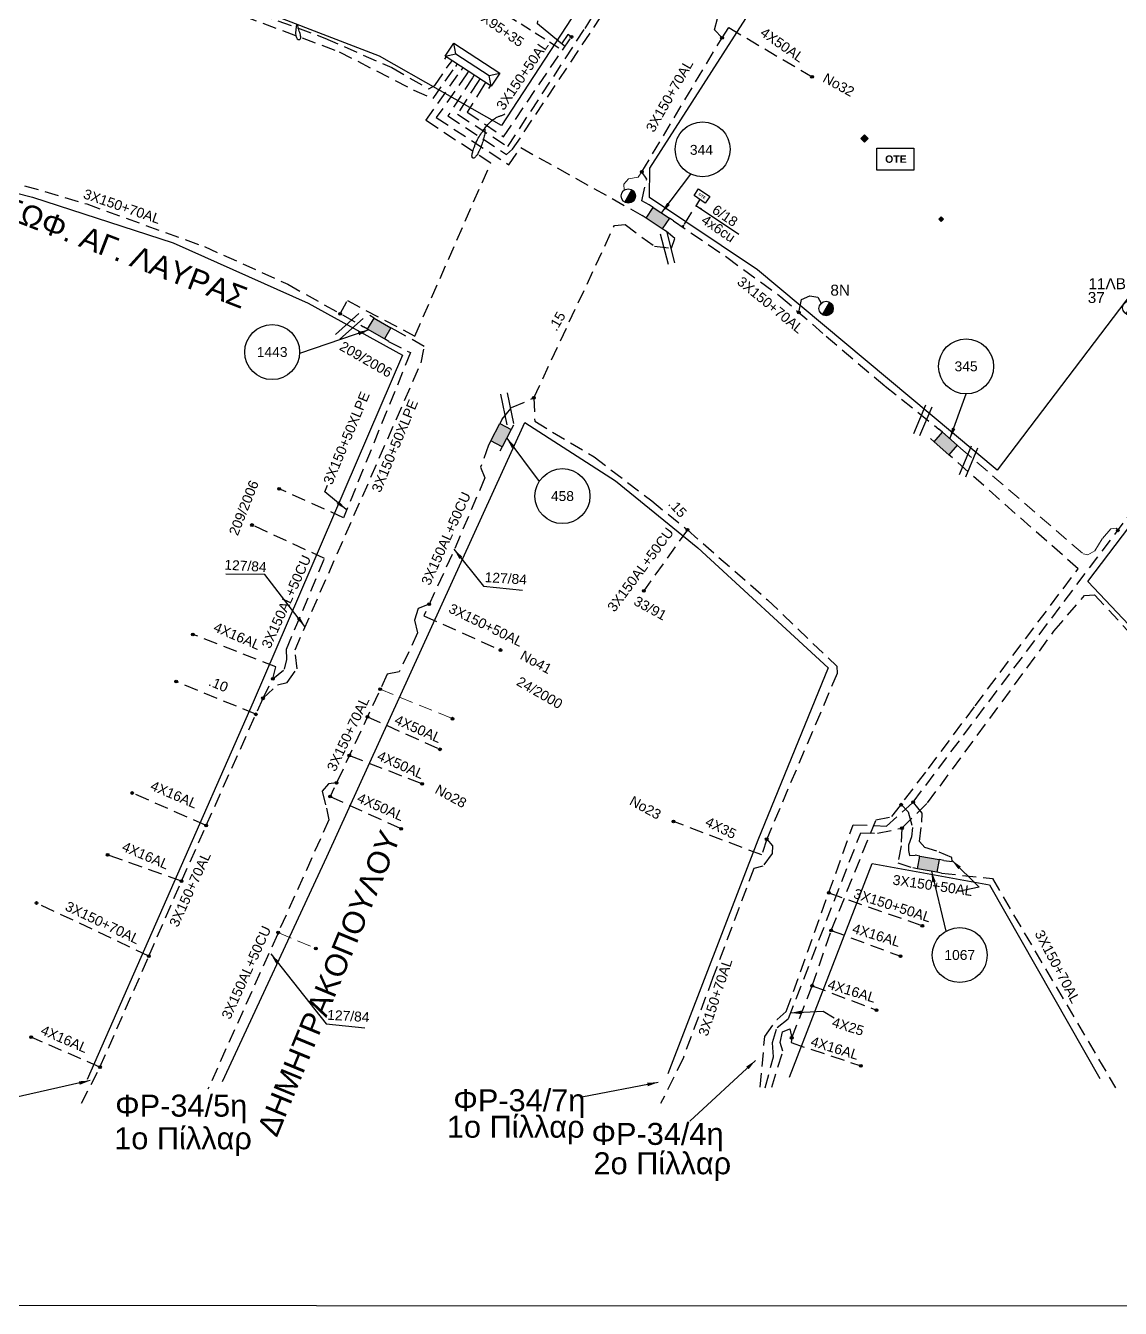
# Model space of a CAD drawing. Header units: millimetres. Extents: x 800 to 1929, y 264 to 786.
# Drawn here: x 1088.6 to 1188.1, y 263.7 to 380.4 of the extents above; entities that cross this region are included whole.
import ezdxf

# ---------------------------------------------------------------- set-up
doc = ezdxf.new("R2010")
doc.units = ezdxf.units.MM
doc.linetypes.add('DASHED', pattern=[19.05, 12.7, -6.35])
doc.linetypes.add('DASHEDX2', pattern=[38.1, 25.4, -12.7])
for name, color, linetype in [('Link Box 4 Διευθύνσεων', 7, 'Continuous'), ('Pillar OTE', 7, 'Continuous'), ('Γυμνά εναέρια ΧΤ (3Φ)   4x35AL', 7, 'Continuous'), ('Εναέρια παροχή ΧΤ 4x25', 7, 'SYN_LINE'), ('Επιγραφές - Σχήματα', 7, 'Continuous'), ('Καλώδια ΧΤ   3x150+50AL', 7, 'DASHED'), ('Καλώδια ΧΤ   3x150+50AL XLPE', 7, 'DASHED'), ('Καλώδια ΧΤ   3x150+70AL', 7, 'DASHED'), ('Καλώδια ΧΤ   3x150AL+50CU', 7, 'DASHED'), ('Καλώδια ΧΤ   3x150AL+50XLPE', 7, 'DASHED'), ('Καλώδια ΧΤ   3x95+35 CU', 7, 'DASHED'), ('Στύλος ΦΜ', 7, 'Continuous'), ('Στύλος ΦΜ @ 1', 7, 'Continuous'), ('Συνδέσεις', 7, 'Continuous'), ('Τομή', 7, 'Continuous'), ('Υποσταθμός πόλεως', 7, 'Continuous'), ('Υπόβαθρο ΔΕΗ', 7, 'Continuous'), ('Υπόγεια Καλώδια Δικτύου ΧΤ   .10', 7, 'DASHED'), ('Υπόγεια Καλώδια Δικτύου ΧΤ   .15', 7, 'DASHED'), ('Υπόγεια καλώδια Δικτύου ΧΤ και Παρ. ΧΤ - 3X150+70 AL', 7, 'DASHED'), ('Υπόγεια καλώδια Παροχών ΧΤ   .10 -', 7, 'DASHED'), ('Υπόγεια καλώδια Παροχών ΧΤ   4x16AL', 7, 'DASHED'), ('Υπόγεια καλώδια Παροχών ΧΤ   4x50AL', 7, 'DASHED'), ('Υπόγεια καλώδια Παροχών ΧΤ   4x6', 7, 'DASHED')]:
    doc.layers.add(name, color=color, linetype=linetype)
doc.layers.add('Άγνωστα', color=7, linetype='Continuous', lineweight=5)
doc.styles.get("Standard").update_dxf_attribs({"font": 'arial.ttf'})
doc.linetypes.add('SYN_LINE', pattern='A,0.5,-0.0001,["/\\/\\/\\/",Standard,S=0.1,R=0,X=0,Y=-0.05],-0.25', length=0.7501)
doc.dimstyles.new('ISO-25', dxfattribs={"dimtxt": 2.5, "dimasz": 1, "dimexe": 1.25, "dimexo": 0.625, "dimtad": 1, "dimtxsty": 'Standard', "dimcen": 2.5, "dimadec": 0, "dimazin": 0, "dimtfac": 1, "dimtmove": 0, "dimatfit": 3, "dimfxl": 1.25, "dimarcsym": 0})

# ---------------------------------------------------------------- blocks, each defined once
blk = doc.blocks.new('LINK BOX 4 ΑΝΑΧΩΡΗΣΕΩΝ')
at = {"layer": 'Link Box 4 Διευθύνσεων', "ltscale": 40}
blk.add_hatch(color=256, dxfattribs=at).paths.add_polyline_path([(-3.54, 0), (-3.54, -4.67), (3.54, -4.67), (3.54, 0)])
for p, q in [((-3.54, 0), (-5.33, 0)), ((5.33, 0), (3.54, 0)), ((-3.54, -4.67), (-5.33, -4.67)), ((5.33, -4.67), (3.54, -4.67))]:
    blk.add_line(p, q, dxfattribs=at)
blk.add_lwpolyline([(-3.54, -4.67), (-3.54, 0), (3.54, 0), (3.54, -4.67)], close=True, dxfattribs=at)
blk = doc.blocks.new('*U37')
at = {"layer": 'Συνδέσεις', "linetype": 'SYN_LINE', "ltscale": 40}
blk.add_hatch(color=256, dxfattribs=at).paths.add_polyline_path([(0.5, -0.01, 1), (-0.5, -0.01, 1)])
at = {"layer": 'Συνδέσεις'}
blk.add_circle((0, -0.01), 0.5, dxfattribs=at)
blk = doc.blocks.new('ΤΟΜΗ')
at = {"layer": 'Τομή', "ltscale": 40}
for p, q in [((-5.68, 0), (5.68, 0)), ((5.68, -2.33), (-5.68, -2.33))]:
    blk.add_line(p, q, dxfattribs=at)
blk = doc.blocks.new('ΥΠΑΡΧΩΝ ΤΣΙΜΕΝΤΕΝΙΟΣ ΣΤΥΛΟΣ')
at = {"layer": 'Στύλος ΦΜ'}
blk.add_hatch(color=256, dxfattribs=at).paths.add_polyline_path([(-1.29, -2.28, 0.574793), (2.62, 0, 0.268822), (1.3, 2.27)])
blk.add_line((-1.29, -2.28), (1.3, 2.27), dxfattribs=at)
blk.add_circle((0, 0), 2.62, dxfattribs=at)
at = {"layer": 'Στύλος ΦΜ', "flags": 4}
for tag, p in [('ΑΡΙΘΜΟΣ', (-4.68, 8.05)), ('ΤΥΠΟΣ', (-4.91, 3.03))]:
    blk.add_attdef(tag, p, '', height=4, dxfattribs=at)
blk = doc.blocks.new('ΥΠΟΣΤΑΘΜΟΣ ΠΟΛΕΩΣ 9 ΑΝΑΧΩΡΗΣΕΩΝ')
at = {"layer": 'Υποσταθμός πόλεως', "ltscale": 40}
for p, q in [((-9.63, -2.82), (-9.63, -4)), ((-7.12, -2.82), (-7.12, -4)), ((-4.84, -2.82), (-4.84, -4)), ((-2.36, -2.82), (-2.36, -4)), ((0.09, -2.82), (0.09, -4)), ((2.55, -2.82), (2.55, -4)), ((5.02, -2.82), (5.02, -4)), ((7.48, -2.82), (7.48, -4)), ((9.61, -2.82), (9.61, -4))]:
    blk.add_line(p, q, dxfattribs=at)
blk.add_lwpolyline([(-10.02, 2.82), (10.02, 2.82), (10.02, -2.82), (-10.02, -2.82)], close=True, dxfattribs=at)
for points in [[(-7.21, 0), (-10.02, 2.82)], [(-10.02, -2.82), (-7.21, 0)], [(-7.21, 0), (7.21, 0)], [(7.21, 0), (10.02, 2.82)], [(10.02, -2.82), (7.21, 0)]]:
    blk.add_lwpolyline(points, dxfattribs=at)
at = {"layer": 'Υποσταθμός πόλεως', "linetype": 'SYN_LINE', "ltscale": 40, "flags": 1}
for tag, p in [('ΜΕΤΑΣΧΗΜΑΤΙΣΜΟΣ', (10.79, 1.71)), ('ΙΣΧΥΣ', (10.77, -1.08)), ('ΑΡΙΘΜΟΣ', (10.89, -3.8))]:
    blk.add_attdef(tag, p, '', height=1.8, dxfattribs=at)
blk = doc.blocks.new('PILLAR ΟΤΕ')
at = {"layer": 'Pillar OTE', "ltscale": 40}
blk.add_lwpolyline([(-3.31, 2.02), (3.39, 2.02), (3.39, -1.99), (-3.31, -1.99)], close=True, dxfattribs=at)
at = {"layer": 'Pillar OTE', "insert": (-1.81, 0.71), "char_height": 1.3575, "width": 109.961, "attachment_point": 1}
blk.add_mtext('{\\fArial|b1|i0|c161|p34;OTE}', dxfattribs=at)
blk = doc.blocks.new('TSONTA XT1')
at = {"ltscale": 40}
h = blk.add_hatch(color=256, dxfattribs=at)
h.dxf.hatch_style = 1
h.paths.add_polyline_path([(595.96, 2487.66), (597.07, 2488.77), (595.96, 2489.87), (594.85, 2488.77)])
blk.add_lwpolyline([(594.85, 2488.77), (595.96, 2489.87), (597.07, 2488.77), (595.96, 2487.66)], close=True, dxfattribs=at)

msp = doc.modelspace()

# ---------------------------------------------------------------- hatches: boundary and pattern name
at = {"layer": 'Pillar OTE', "ltscale": 40}
h = msp.add_hatch(color=256, dxfattribs=at)
h.dxf.hatch_style = 1
h.paths.add_polyline_path([(1148.436, 362.009), (1148.486, 362.36), (1148.181, 362.172)])

# ---------------------------------------------------------------- linework, layer by layer
at = {"layer": 'Άγνωστα', "color": 85, "linetype": 'DASHED'}
msp.add_lwpolyline([(1138.293, 377.607), (1138.293, 377.607)], close=True, dxfattribs=at)
at = {"layer": 'Άγνωστα', "color": 173}
msp.add_lwpolyline([(1144.615, 367.121), (1144.27, 366.613), (1143.39, 366.482), (1142.978, 365.977), (1143.016, 365.453)], dxfattribs=at)
at = {"layer": 'Άγνωστα', "color": 2, "linetype": 'DASHED', "ltscale": 0.1}
msp.add_lwpolyline([(1173.637, 341.956), (1184.766, 332.348), (1185.18, 332.262), (1185.816, 332.639), (1186.52, 333.754), (1187.275, 334.629), (1187.756, 334.681), (1187.909, 334.502)], dxfattribs=at)
at = {"layer": 'Άγνωστα', "color": 173, "linetype": 'DASHED', "ltscale": 0.1}
for points in [[(1120.816, 320.039), (1127.387, 317.363)], [(1111.536, 297.9), (1114.945, 296.446)]]:
    msp.add_lwpolyline(points, dxfattribs=at)
at = {"layer": 'Γυμνά εναέρια ΧΤ (3Φ)   4x35AL', "color": 62, "linetype": 'DASHED', "ltscale": 0.1}
msp.add_lwpolyline([(1155.966, 306.394), (1155.522, 304.961), (1147.483, 308.014)], dxfattribs=at)
at = {"layer": 'Επιγραφές - Σχήματα'}
msp.add_lwpolyline([(800.476, 264.095), (1822.688, 263.717), (1822.688, 785.504), (800.476, 785.504)], close=True, dxfattribs=at)
for points in [[(1113.195, 380.505), (1113.13, 380.076), (1113.115, 379.743), (1113.138, 379.496), (1113.19, 379.324), (1113.261, 379.215), (1113.341, 379.158), (1113.421, 379.143), (1113.489, 379.158), (1113.538, 379.193), (1113.569, 379.245), (1113.584, 379.313), (1113.584, 379.393), (1113.572, 379.484), (1113.551, 379.585), (1113.523, 379.692), (1113.489, 379.804), (1113.452, 379.92), (1113.414, 380.038), (1113.376, 380.157), (1113.339, 380.277), (1113.307, 380.398), (1113.279, 380.518)], [(1130.326, 370.988), (1130.337, 370.922), (1130.342, 370.846), (1130.34, 370.762), (1130.332, 370.668), (1130.319, 370.567), (1130.3, 370.46), (1130.276, 370.346), (1130.248, 370.227), (1130.216, 370.103), (1130.181, 369.976), (1130.142, 369.847), (1130.101, 369.716), (1130.056, 369.586), (1130.008, 369.456), (1129.958, 369.329), (1129.905, 369.205), (1129.85, 369.085), (1129.794, 368.972), (1129.737, 368.864), (1129.68, 368.765), (1129.624, 368.675), (1129.569, 368.594), (1129.517, 368.525), (1129.467, 368.468), (1129.421, 368.424), (1129.379, 368.392), (1129.34, 368.371), (1129.305, 368.361), (1129.274, 368.359), (1129.246, 368.366), (1129.222, 368.38), (1129.201, 368.4), (1129.184, 368.425), (1129.171, 368.456), (1129.163, 368.495), (1129.159, 368.542), (1129.161, 368.599), (1129.168, 368.667), (1129.182, 368.747), (1129.203, 368.841), (1129.23, 368.948), (1129.265, 369.068), (1129.305, 369.197), (1129.352, 369.334), (1129.404, 369.476), (1129.461, 369.62), (1129.523, 369.764), (1129.589, 369.907), (1129.658, 370.045), (1129.731, 370.178), (1129.806, 370.306), (1129.881, 370.428), (1129.957, 370.545), (1130.031, 370.656), (1130.103, 370.76), (1130.173, 370.859), (1130.239, 370.95), (1130.302, 371.036), (1130.362, 371.117), (1130.422, 371.193), (1130.48, 371.267), (1130.54, 371.338), (1130.6, 371.407), (1130.663, 371.476), (1130.729, 371.544), (1130.797, 371.612), (1130.867, 371.678), (1130.939, 371.743), (1131.011, 371.805), (1131.083, 371.863), (1131.156, 371.917), (1131.227, 371.966), (1131.297, 372.009), (1131.365, 372.048), (1131.433, 372.082), (1131.499, 372.112), (1131.565, 372.14), (1131.63, 372.165), (1131.695, 372.188), (1131.76, 372.21), (1131.824, 372.231), (1131.887, 372.252), (1131.947, 372.273), (1132.002, 372.295), (1132.05, 372.316), (1132.091, 372.338), (1132.122, 372.361), (1132.142, 372.384)]]:
    msp.add_lwpolyline(points, dxfattribs=at)
for centre in [(1150.139, 369.161), (1110.984, 350.714), (1174.106, 349.411), (1137.389, 337.609), (1173.528, 295.86)]:
    msp.add_circle(centre, 2.5, dxfattribs=at)
at = {"layer": 'Καλώδια ΧΤ   3x150+50AL', "color": 151, "ltscale": 0.1}
msp.add_lwpolyline([(1129.195, 375.677), (1126.978, 372.199), (1132.301, 368.691), (1132.854, 369.161), (1140.82, 381.109), (1140.762, 382.299), (1150.145, 396.904), (1162.064, 415.203), (1159.76, 416.743), (1159.299, 416.21)], dxfattribs=at)
at = {"layer": 'Καλώδια ΧΤ   3x150+50AL', "color": 6, "ltscale": 0.1}
msp.add_lwpolyline([(1129.711, 375.339), (1127.845, 372.359), (1132.428, 369.416), (1139.445, 380.168), (1140.177, 381.311), (1139.558, 381.676)], dxfattribs=at)
at = {"layer": 'Καλώδια ΧΤ   3x150+50AL', "color": 62, "ltscale": 0.1}
for points in [[(1117.179, 354.206), (1117.832, 355.399), (1123.958, 352.168), (1130.861, 367.915), (1124.955, 371.778), (1128.17, 376.351)], [(1156.445, 283.833), (1157.437, 287.117), (1157.189, 287.891), (1157.406, 288.882), (1158.081, 289.149), (1158.243, 288.325), (1160.106, 293.073), (1161.843, 298.097), (1165.907, 308.166), (1167.364, 308.457), (1170.691, 312.836), (1174.922, 318.528), (1184.297, 331.004), (1172.866, 341.08)], [(1168.191, 309.545), (1168.834, 308.893), (1169.238, 307.473), (1169.155, 306.607), (1168.876, 305.842), (1168.876, 305.368), (1168.946, 304.909), (1169.461, 304.936)]]:
    msp.add_lwpolyline(points, dxfattribs=at)
at = {"layer": 'Καλώδια ΧΤ   3x150+50AL', "color": 173, "ltscale": 0.1}
for points in [[(1128.681, 376.015), (1125.915, 372.042), (1132.509, 367.762), (1133.592, 369.321), (1144.626, 363.155)], [(1124.775, 326.73), (1131.759, 323.611)]]:
    msp.add_lwpolyline(points, dxfattribs=at)
at = {"layer": 'Καλώδια ΧΤ   3x150+50AL', "color": 27, "ltscale": 0.1}
for points in [[(1155.828, 283.779), (1156.578, 286.604), (1156.492, 287.897), (1156.919, 289.28), (1157.941, 290.079), (1158.657, 291.888), (1164.517, 306.978), (1166.049, 306.935), (1168.273, 307.411), (1170.605, 309.7), (1182.102, 325.318), (1184.871, 328.569), (1185.786, 328.639), (1196.448, 317.141), (1198.048, 314.471), (1217.338, 283.799)], [(1168.273, 307.411), (1168.197, 305.787), (1167.887, 304.254), (1169.243, 303.79)]]:
    msp.add_lwpolyline(points, dxfattribs=at)
at = {"layer": 'Καλώδια ΧΤ   3x150+50AL', "color": 2, "ltscale": 0.1}
for points in [[(1172.084, 304.467), (1172.854, 304.371), (1172.819, 304.744), (1171.452, 305.311), (1170.351, 305.634), (1169.872, 306.202), (1170.067, 307.939), (1170.12, 308.761), (1169.292, 309.775)], [(1161.611, 301.517), (1170.127, 298.524)]]:
    msp.add_lwpolyline(points, dxfattribs=at)
at = {"layer": 'Καλώδια ΧΤ   3x150+50AL XLPE', "color": 30, "linetype": 'DASHED', "ltscale": 0.1}
msp.add_lwpolyline([(1095.944, 393.6), (1095.408, 393.881), (1090.486, 385.885), (1090.723, 385.467), (1091.672, 385.314), (1092.286, 385.732), (1104.775, 382.625), (1117.079, 378.045), (1123.871, 374.541), (1125.621, 373.792), (1127.651, 376.692)], dxfattribs=at)
at = {"layer": 'Καλώδια ΧΤ   3x150+50AL XLPE', "color": 2, "linetype": 'DASHED', "ltscale": 0.1}
msp.add_lwpolyline([(1093.781, 388.175), (1093.319, 386.407), (1097.808, 385.314), (1104.359, 383.486), (1115.788, 379.289), (1121.854, 376.594), (1125.223, 374.671), (1125.777, 374.967), (1127.175, 377.005), (1127.175, 377.005)], dxfattribs=at)
at = {"layer": 'Καλώδια ΧΤ   3x150+50AL XLPE', "color": 27, "linetype": 'DASHED', "ltscale": 0.1}
msp.add_lwpolyline([(1110.152, 319.216), (1111.476, 320.429), (1112.336, 320.644), (1113.251, 321.907), (1113.063, 323.627), (1124.526, 349.722), (1124.822, 351.234), (1122.168, 352.695)], dxfattribs=at)
at = {"layer": 'Καλώδια ΧΤ   3x150+50AL XLPE', "color": 27, "ltscale": 0.1}
msp.add_lwpolyline([(1121.581, 351.686), (1123.563, 350.662), (1117.474, 335.647), (1111.624, 338.271)], dxfattribs=at)
at = {"layer": 'Καλώδια ΧΤ   3x150+70AL', "color": 27, "ltscale": 0.1}
msp.add_lwpolyline([(1171.878, 303.319), (1176.501, 302.811), (1187.707, 283.769)], dxfattribs=at)
at = {"layer": 'Καλώδια ΧΤ   3x150+70AL', "color": 27, "linetype": 'DASHED', "ltscale": 0.1}
msp.add_lwpolyline([(1099.771, 295.76), (1089.544, 300.596)], dxfattribs=at)
at = {"layer": 'Καλώδια ΧΤ   3x150AL+50CU', "color": 173, "ltscale": 0.1}
for points in [[(1130.67, 342.24), (1129.947, 340.245), (1130.331, 339.268), (1127.359, 332.312), (1124.775, 326.73)], [(1116.838, 311.524), (1116.108, 311.435), (1115.519, 310.767), (1115.911, 309.228), (1116.147, 308.168), (1105.136, 283.65)]]:
    msp.add_lwpolyline(points, dxfattribs=at)
at = {"layer": 'Καλώδια ΧΤ   3x150AL+50CU', "color": 27, "ltscale": 0.1}
msp.add_lwpolyline([(1110.152, 319.216), (1111.035, 320.997), (1112.108, 321.856), (1112.322, 322.74), (1112.291, 323.686), (1115.751, 331.938), (1109.149, 334.983)], dxfattribs=at)
at = {"layer": 'Καλώδια ΧΤ   3x150AL+50CU', "color": 62, "ltscale": 0.1}
msp.add_lwpolyline([(1148.758, 334.545), (1144.789, 328.992)], dxfattribs=at)
at = {"layer": 'Καλώδια ΧΤ   3x150AL+50XLPE', "color": 85, "ltscale": 0.1}
msp.add_lwpolyline([(1130.225, 375), (1128.728, 372.552), (1132.036, 370.298), (1138.208, 379.386), (1138.208, 379.386)], dxfattribs=at)
at = {"layer": 'Καλώδια ΧΤ   3x95+35 CU', "color": 85, "ltscale": 0.08}
msp.add_lwpolyline([(1138.208, 379.386), (1137.869, 379.6), (1137.069, 378.374), (1129.424, 383.171)], dxfattribs=at)
at = {"layer": 'Υπόβαθρο ΔΕΗ'}
msp.add_lwpolyline([(1148.524, 396.904), (1131.837, 371.326), (1120.76, 377.631), (1106.789, 383.04), (1094.016, 386.735), (1093.275, 386.893), (1124.11, 436.973), (1159.38, 413.201)], close=True, dxfattribs=at)
for points in [[(1208.026, 380.885), (1176.931, 339.981), (1155.142, 358.193), (1145.321, 364.786), (1145.338, 367.434), (1170.246, 406.308), (1188.557, 393.929), (1204.222, 383.332), (1208.026, 380.885)], [(1075.1, 368.396), (1089.181, 364.795), (1101.97, 360.661), (1114.251, 355.167), (1122.837, 350.428), (1109.247, 318.858), (1094.169, 284.527)], [(1106.471, 284.354), (1115.947, 304.796), (1133.96, 344.323)], [(1133.96, 344.323), (1142.21, 339.002), (1149.717, 332.91), (1161.568, 321.998), (1155.157, 306.321), (1146.96, 285.066)], [(1217.152, 285.084), (1212.334, 293.531), (1204.385, 306.45), (1196.349, 318.035), (1185.193, 329.858), (1196.559, 344.822), (1267.727, 289.363), (1265.235, 285.388)], [(1158.038, 284.754), (1165.561, 304.189), (1176.244, 302.249), (1186.258, 284.628)]]:
    msp.add_lwpolyline(points, dxfattribs=at)
at = {"layer": 'Υπόγεια Καλώδια Δικτύου ΧΤ   .10', "color": 2, "ltscale": 0.1}
msp.add_lwpolyline([(1155.375, 283.835), (1155.797, 288.439), (1156.908, 290.008), (1157.751, 290.736), (1163.831, 307.716), (1166.865, 307.588), (1169.292, 309.775), (1201.587, 352.668), (1203.062, 351.417)], dxfattribs=at)
at = {"layer": 'Υπόγεια Καλώδια Δικτύου ΧΤ   .15', "color": 62, "ltscale": 0.1}
for points in [[(1131.9, 344.604), (1132.763, 345.661), (1134.792, 346.549), (1142.109, 362.236), (1143.085, 362.309), (1145.761, 360.339), (1147.31, 360.163), (1147.627, 361.043), (1146.842, 361.676)], [(1134.792, 346.549), (1134.865, 344.421), (1140.287, 341.17), (1145.509, 337.171), (1148.758, 334.545), (1156.054, 328.172), (1162.349, 322.132), (1162.374, 321.458), (1155.966, 306.394)]]:
    msp.add_lwpolyline(points, dxfattribs=at)
at = {"layer": 'Υπόγεια καλώδια Δικτύου ΧΤ και Παρ. ΧΤ - 3X150+70 AL', "color": 173, "ltscale": 0.1}
for points in [[(1151.905, 379.309), (1151.218, 380.036), (1151.485, 381.069), (1152.718, 381.468), (1153.318, 381.635), (1158.399, 389.429)], [(1145.274, 364.126), (1144.615, 364.485), (1145.051, 366.457), (1144.615, 367.121), (1151.905, 379.309)], [(1125.261, 327.78), (1124.251, 327.379), (1123.937, 326.332), (1124.216, 325.181), (1122.54, 321.623), (1121.458, 321.414), (1116.265, 310.296)]]:
    msp.add_lwpolyline(points, dxfattribs=at)
at = {"layer": 'Υπόγεια καλώδια Δικτύου ΧΤ και Παρ. ΧΤ - 3X150+70 AL', "color": 62, "ltscale": 0.1}
for points in [[(1074.48, 369.728), (1081.156, 367.996), (1094.119, 364.192), (1104.835, 360.31), (1112.405, 356.893), (1119.278, 353.025)], [(1155.966, 306.394), (1156.486, 305.806), (1156.458, 305.096), (1155.621, 303.936), (1154.798, 303.742), (1151.071, 293.808), (1148.356, 286.448), (1146.321, 282.348)]]:
    msp.add_lwpolyline(points, dxfattribs=at)
at = {"layer": 'Υπόγεια καλώδια Δικτύου ΧΤ και Παρ. ΧΤ - 3X150+70 AL', "color": 5, "ltscale": 0.1}
for points in [[(1147.49, 362.647), (1152.329, 359.355), (1157.254, 355.754), (1161.383, 352.154), (1166.749, 347.607), (1171.636, 343.715)], [(1158.888, 354.329), (1159.119, 355.502), (1159.891, 355.841), (1160.626, 355.709), (1160.922, 355.15)]]:
    msp.add_lwpolyline(points, dxfattribs=at)
at = {"layer": 'Υπόγεια καλώδια Δικτύου ΧΤ και Παρ. ΧΤ - 3X150+70 AL', "color": 27, "ltscale": 0.1}
msp.add_lwpolyline([(1093.648, 282.386), (1095.321, 285.653), (1099.771, 295.76), (1102.742, 302.59), (1104.986, 307.643), (1110.152, 319.216)], dxfattribs=at)
at = {"layer": 'Υπόγεια καλώδια Παροχών ΧΤ   .10 -', "color": 27, "ltscale": 0.1}
msp.add_lwpolyline([(1109.503, 317.763), (1102.256, 320.739)], dxfattribs=at)
at = {"layer": 'Υπόγεια καλώδια Παροχών ΧΤ   4x16AL', "color": 27, "ltscale": 0.1}
for points in [[(1111.035, 320.997), (1111.307, 322.077), (1103.776, 325.03)], [(1104.986, 307.643), (1098.256, 310.605)], [(1102.742, 302.59), (1096.018, 304.974)], [(1095.321, 285.653), (1089.059, 288.394)]]:
    msp.add_lwpolyline(points, dxfattribs=at)
at = {"layer": 'Υπόγεια καλώδια Παροχών ΧΤ   4x16AL', "color": 62, "ltscale": 0.1}
for points in [[(1161.843, 298.097), (1168.144, 295.753)], [(1160.106, 293.073), (1165.966, 290.854)], [(1158.243, 288.325), (1158.182, 287.89), (1164.533, 285.776)]]:
    msp.add_lwpolyline(points, dxfattribs=at)
at = {"layer": 'Υπόγεια καλώδια Παροχών ΧΤ   4x50AL', "color": 173, "ltscale": 0.1}
for points in [[(1151.905, 379.309), (1152.513, 380.231), (1160.092, 375.761)], [(1119.648, 317.54), (1126.247, 314.576)], [(1118.004, 314.019), (1124.636, 311.435)], [(1116.265, 310.296), (1122.71, 307.352)]]:
    msp.add_lwpolyline(points, dxfattribs=at)
at = {"layer": 'Υπόγεια καλώδια Παροχών ΧΤ   4x6', "color": 173, "linetype": 'DASHEDX2', "ltscale": 0.05}
msp.add_lwpolyline([(1148.486, 362.36), (1149.892, 364.554)], dxfattribs=at)

# ---------------------------------------------------------------- block references
at = {"layer": 'Link Box 4 Διευθύνσεων'}
for p, xscale, yscale, zscale, rotation in [((1146.382, 363.386), 0.2499999999998872, 0.2499999999998872, 0.2499999999998872, 326.2773137115451), ((1121.016, 353.364), 0.2499999999999918, 0.2499999999999918, 0.2499999999999918, 329.827884781784), ((1131.285, 343.422), 0.2500000000000722, 0.2500000000000722, 0.2500000000000722, 62.51638808621981), ((1172.636, 342.836), 0.2499999999999702, 0.2499999999999702, 0.2499999999999702, 318.6628630621877), ((1170.772, 304.702), 0.2499999999998655, 0.2499999999998655, 0.2499999999998655, 349.8649651372482)]:
    msp.add_blockref('LINK BOX 4 ΑΝΑΧΩΡΗΣΕΩΝ', p, dxfattribs=dict(at, xscale=xscale, yscale=yscale, zscale=zscale, rotation=rotation))
at = {"layer": 'Pillar OTE', "xscale": 0.5, "yscale": 0.5, "zscale": 0.5}
msp.add_blockref('PILLAR ΟΤΕ', (1167.651, 368.259), dxfattribs=at)
at = {"layer": 'Pillar OTE', "xscale": 0.1829995592731875, "yscale": 0.1829995592731875, "zscale": 0.1829995592731875, "rotation": 326.1210638142699}
msp.add_blockref('PILLAR ΟΤΕ', (1150.064, 364.915), dxfattribs=at)
at = {"layer": 'Στύλος ΦΜ @ 1', "ltscale": 40, "xscale": 0.25, "yscale": 0.25, "zscale": 0.25}
msp.add_blockref('ΥΠΑΡΧΩΝ ΤΣΙΜΕΝΤΕΝΙΟΣ ΣΤΥΛΟΣ', (1143.38, 364.916), dxfattribs=at)
at = {"layer": 'Στύλος ΦΜ @ 1', "ltscale": 40}
ref = msp.add_blockref('ΥΠΑΡΧΩΝ ΤΣΙΜΕΝΤΕΝΙΟΣ ΣΤΥΛΟΣ', (1188.994, 354.738), dxfattribs=dict(at, xscale=0.25, yscale=0.25, zscale=0.25))
ref.add_attrib('ΤΥΠΟΣ', '37', (1185.171, 355.178), dxfattribs={"layer": 'Στύλος ΦΜ', "height": 1, "flags": 4})
ref.add_attrib('ΑΡΙΘΜΟΣ', '11ΛΒ', (1185.23, 356.435), dxfattribs={"layer": 'Στύλος ΦΜ', "height": 1, "flags": 4})
ref = msp.add_blockref('ΥΠΑΡΧΩΝ ΤΣΙΜΕΝΤΕΝΙΟΣ ΣΤΥΛΟΣ', (1161.374, 354.677), dxfattribs=dict(at, xscale=0.25, yscale=0.25, zscale=0.25))
ref.add_attrib('ΤΥΠΟΣ', '8N', (1161.761, 355.848), dxfattribs={"layer": 'Στύλος ΦΜ', "height": 1, "flags": 4})
at = {"layer": 'Συνδέσεις'}
for name, p, xscale, yscale, zscale in [('*U37', (1138.208, 379.386), 0.25, 0.25, 0.25), ('*U37', (1151.905, 379.309), 0.25, 0.25, 0.25), ('*U37', (1160.092, 375.761), 0.25, 0.25, 0.25), ('TSONTA XT1', (981.603, -395.204), 0.3075184835441075, 0.3075184835441075, 0.3075184835441075), ('*U37', (1144.615, 367.121), 0.25, 0.25, 0.25), ('TSONTA XT1', (1052.65, -134.949), 0.2, 0.2, 0.2), ('*U37', (1117.179, 354.206), 0.25, 0.25, 0.25), ('*U37', (1158.888, 354.329), 0.25, 0.25, 0.25), ('*U37', (1134.792, 346.549), 0.25, 0.25, 0.25), ('*U37', (1111.624, 338.271), 0.25, 0.25, 0.25), ('*U37', (1109.149, 334.983), 0.25, 0.25, 0.25), ('*U37', (1148.758, 334.545), 0.25, 0.25, 0.25), ('*U37', (1187.909, 334.502), 0.25, 0.25, 0.25), ('*U37', (1144.789, 328.992), 0.25, 0.25, 0.25), ('*U37', (1125.261, 327.78), 0.25, 0.25, 0.25), ('*U37', (1103.776, 325.03), 0.25, 0.25, 0.25), ('*U37', (1131.759, 323.611), 0.25, 0.25, 0.25), ('*U37', (1111.035, 320.997), 0.25, 0.25, 0.25), ('*U37', (1102.256, 320.739), 0.25, 0.25, 0.25), ('*U37', (1120.816, 320.039), 0.25, 0.25, 0.25), ('*U37', (1110.152, 319.219), 0.25, 0.25, 0.25), ('*U37', (1109.503, 317.763), 0.25, 0.25, 0.25), ('*U37', (1119.648, 317.54), 0.25, 0.25, 0.25), ('*U37', (1127.387, 317.363), 0.25, 0.25, 0.25), ('*U37', (1118.004, 314.019), 0.25, 0.25, 0.25), ('*U37', (1126.247, 314.576), 0.25, 0.25, 0.25), ('*U37', (1116.838, 311.524), 0.25, 0.25, 0.25), ('*U37', (1098.256, 310.605), 0.25, 0.25, 0.25), ('*U37', (1116.265, 310.296), 0.25, 0.25, 0.25), ('*U37', (1124.636, 311.435), 0.25, 0.25, 0.25), ('*U37', (1168.191, 309.545), 0.25, 0.25, 0.25), ('*U37', (1169.292, 309.775), 0.25, 0.25, 0.25), ('*U37', (1147.483, 308.014), 0.25, 0.25, 0.25), ('*U37', (1104.986, 307.643), 0.25, 0.25, 0.25), ('*U37', (1122.71, 307.352), 0.25, 0.25, 0.25), ('*U37', (1168.273, 307.411), 0.25, 0.25, 0.25), ('*U37', (1155.966, 306.394), 0.25, 0.25, 0.25), ('*U37', (1096.018, 304.974), 0.25, 0.25, 0.25), ('*U37', (1102.742, 302.59), 0.25, 0.25, 0.25), ('*U37', (1161.611, 301.517), 0.25, 0.25, 0.25), ('*U37', (1089.544, 300.596), 0.25, 0.25, 0.25), ('*U37', (1111.536, 297.9), 0.25, 0.25, 0.25), ('*U37', (1161.843, 298.097), 0.25, 0.25, 0.25), ('*U37', (1170.127, 298.524), 0.25, 0.25, 0.25), ('*U37', (1114.945, 296.446), 0.25, 0.25, 0.25), ('*U37', (1099.771, 295.76), 0.25, 0.25, 0.25), ('*U37', (1168.144, 295.753), 0.25, 0.25, 0.25), ('*U37', (1160.106, 293.073), 0.25, 0.25, 0.25), ('*U37', (1165.966, 290.854), 0.25, 0.25, 0.25), ('*U37', (1089.059, 288.394), 0.25, 0.25, 0.25), ('*U37', (1158.243, 288.325), 0.25, 0.25, 0.25), ('*U37', (1095.321, 285.653), 0.25, 0.25, 0.25), ('*U37', (1164.533, 285.776), 0.25, 0.25, 0.25)]:
    msp.add_blockref(name, p, dxfattribs=dict(at, xscale=xscale, yscale=yscale, zscale=zscale))
at = {"layer": 'Τομή'}
for p, xscale, yscale, zscale, rotation in [((1146.67, 360.058), 0.2499999999999599, 0.2499999999999599, 0.2499999999999599, 104.6359910680093), ((1117.81, 353.266), 0.2500000000000109, 0.2500000000000109, 0.2500000000000109, 41.95707968571849), ((1132.069, 345.494), 0.2499999999999857, 0.2499999999999857, 0.2499999999999857, 101.4776260188635), ((1169.892, 344.619), 0.2499999999999601, 0.2499999999999601, 0.2499999999999601, 67.03160828904899), ((1174.056, 340.881), 0.2499999999999601, 0.2499999999999601, 0.2499999999999601, 67.03160828904899)]:
    msp.add_blockref('ΤΟΜΗ', p, dxfattribs=dict(at, xscale=xscale, yscale=yscale, zscale=zscale, rotation=rotation))
at = {"layer": 'Υποσταθμός πόλεως', "xscale": 0.2499999999999697, "yscale": 0.2499999999999697, "zscale": 0.2499999999999697, "rotation": 326.6853502975037}
msp.add_blockref('ΥΠΟΣΤΑΘΜΟΣ ΠΟΛΕΩΣ 9 ΑΝΑΧΩΡΗΣΕΩΝ', (1129.212, 376.864), dxfattribs=at)

# ---------------------------------------------------------------- texts
at = {"layer": 'Άγνωστα', "color": 7, "insert": (1129.839, 382.052), "char_height": 0.9, "width": 84.18588, "attachment_point": 1, "rotation": 325.20105}
msp.add_mtext('3X95+35', dxfattribs=at)
at = {"layer": 'Γυμνά εναέρια ΧΤ (3Φ)   4x35AL', "color": 7, "insert": (1150.681, 308.484), "char_height": 0.9, "width": 84.18588, "attachment_point": 1, "rotation": 334.02672}
msp.add_mtext('4X35', dxfattribs=at)
at = {"layer": 'Εναέρια παροχή ΧΤ 4x25', "color": 7, "insert": (1162.1, 290.223), "char_height": 0.9, "width": 84.18588, "attachment_point": 1, "rotation": 342.81674}
msp.add_mtext('4X25', dxfattribs=at)
at = {"layer": 'Επιγραφές - Σχήματα', "color": 7, "char_height": 0.9, "width": 84.18588, "attachment_point": 1}
for s, insert, rotation in [('No32', (1161.416, 376.142), 331.29014), ('209/2006', (1117.469, 351.753), 330.10508), ('209/2006', (1107.011, 334.274), 68.30795), ('127/84', (1106.666, 331.829), 356.64836), ('127/84', (1130.345, 330.691), 356.64836), ('33/91', (1144.219, 328.567), 331.29014), ('No41', (1133.887, 323.626), 331.29014), ('24/2000', (1133.574, 321.248), 330.10508), ('No28', (1126.141, 311.431), 331.29014), ('No23', (1143.835, 310.385), 331.29014), ('127/84', (1116.022, 290.876), 356.64836)]:
    msp.add_mtext(s, dxfattribs=dict(at, insert=insert, rotation=rotation))
at = {"layer": 'Επιγραφές - Σχήματα', "color": 7, "char_height": 0.9, "width": 0.62633, "attachment_point": 5}
for s, insert in [('344', (1150.029, 369.106)), ('1443', (1110.984, 350.714)), ('345', (1174.106, 349.411)), ('458', (1137.389, 337.609)), ('1067', (1173.528, 295.86))]:
    msp.add_mtext(s, dxfattribs=dict(at, insert=insert))
at = {"layer": 'Επιγραφές - Σχήματα', "char_height": 2, "attachment_point": 1}
for s, insert, width, rotation in [('ΛΕΩΦ. ΑΓ. ΛΑΥΡΑΣ', (1085.033, 365.687), 28.70052, 338.96098), ('ΔΗΜΗΤΡΑΚΟΠΟΥΛΟΥ', (1109.561, 279.972), 22.30794, 67.61755)]:
    msp.add_mtext(s, dxfattribs=dict(at, insert=insert, width=width, rotation=rotation))
for s, insert, width in [('ΦΡ-34/7η', (1127.462, 283.646), 8.55915), ('ΦΡ-34/5η', (1096.701, 283.156), 8.55915), ('1ο Πίλλαρ', (1126.876, 281.242), 13.88705), ('1ο Πίλλαρ', (1096.614, 280.189), 13.88705), ('ΦΡ-34/4η', (1140.032, 280.588), 8.55915), ('2ο Πίλλαρ', (1140.211, 277.915), 13.88705)]:
    msp.add_mtext(s, dxfattribs=dict(at, insert=insert, width=width))
at = {"layer": 'Καλώδια ΧΤ   3x150+50AL', "color": 7, "char_height": 0.9, "width": 84.18588, "attachment_point": 1}
for insert, rotation in [((1131.301, 373.144), 55.52847), ((1127.344, 327.886), 334.02672), ((1167.515, 303.17), 351.69832), ((1164.066, 301.936), 342.01531)]:
    msp.add_mtext('3X150+50AL', dxfattribs=dict(at, insert=insert, rotation=rotation))
at = {"layer": 'Καλώδια ΧΤ   3x150+50AL XLPE', "color": 7, "char_height": 0.9, "width": 84.18588, "attachment_point": 1, "rotation": 67.37792}
for insert in [(1115.597, 338.921), (1119.993, 338.209)]:
    msp.add_mtext('3X150+50XLPE', dxfattribs=dict(at, insert=insert))
at = {"layer": 'Καλώδια ΧΤ   3x150+70AL', "color": 7, "char_height": 0.9, "width": 84.18588, "attachment_point": 1}
for insert, rotation in [((1092.457, 300.794), 334.36398), ((1181.109, 298.247), 297.97185)]:
    msp.add_mtext('3X150+70AL', dxfattribs=dict(at, insert=insert, rotation=rotation))
at = {"layer": 'Καλώδια ΧΤ   3x150AL+50CU', "color": 7, "char_height": 0.9, "width": 84.18588, "attachment_point": 1}
for insert, rotation in [((1124.501, 329.785), 65.65403), ((1141.399, 327.535), 53.28468), ((1109.975, 324.039), 65.65403), ((1106.335, 290.306), 65.65403)]:
    msp.add_mtext('3X150AL+50CU', dxfattribs=dict(at, insert=insert, rotation=rotation))
at = {"layer": 'Υπόγεια Καλώδια Δικτύου ΧΤ   .15', "color": 7, "char_height": 0.9, "width": 84.18588, "attachment_point": 1}
for insert, rotation in [((1136.062, 352.985), 60.10747), ((1147.607, 337.468), 312.51064)]:
    msp.add_mtext('.15', dxfattribs=dict(at, insert=insert, rotation=rotation))
at = {"layer": 'Υπόγεια καλώδια Δικτύου ΧΤ και Παρ. ΧΤ - 3X150+70 AL', "color": 7, "char_height": 0.9, "width": 84.18588, "attachment_point": 1}
for insert, rotation in [((1144.921, 371.08), 60.27298), ((1094.023, 365.584), 341.02524), ((1153.769, 357.661), 320.72579), ((1115.915, 312.869), 64.61212), ((1101.58, 298.7), 65.43264), ((1149.725, 288.689), 71.80453)]:
    msp.add_mtext('3X150+70AL', dxfattribs=dict(at, insert=insert, rotation=rotation))
at = {"layer": 'Υπόγεια καλώδια Παροχών ΧΤ   .10 -', "color": 7, "insert": (1105.467, 321.243), "char_height": 0.9, "width": 84.18588, "attachment_point": 1, "rotation": 337.63897}
msp.add_mtext('.10', dxfattribs=at)
at = {"layer": 'Υπόγεια καλώδια Παροχών ΧΤ   4x16AL', "color": 7, "char_height": 0.9, "width": 84.18588, "attachment_point": 1}
for insert, rotation in [((1105.922, 326.184), 336.76717), ((1100.18, 311.759), 336.76717), ((1097.592, 306.218), 336.76717), ((1163.944, 298.753), 342.98414), ((1161.704, 293.679), 342.98414), ((1090.198, 289.522), 336.76717), ((1160.16, 288.48), 342.98414)]:
    msp.add_mtext('4X16AL', dxfattribs=dict(at, insert=insert, rotation=rotation))
at = {"layer": 'Υπόγεια καλώδια Παροχών ΧΤ   4x50AL', "color": 7, "char_height": 0.9, "width": 84.18588, "attachment_point": 1}
for insert, rotation in [((1155.813, 380.321), 325.00069), ((1122.389, 317.755), 336.20915), ((1120.813, 314.479), 336.20915), ((1118.983, 310.65), 336.20915)]:
    msp.add_mtext('4X50AL', dxfattribs=dict(at, insert=insert, rotation=rotation))
at = {"layer": 'Υπόγεια καλώδια Παροχών ΧΤ   4x50AL', "color": 7, "ltscale": 0.2, "char_height": 0.9, "attachment_point": 1, "rotation": 326}
for s, insert in [('4x6cu', (1150.442, 363.259)), ('6/18', (1151.42, 364.182))]:
    msp.add_mtext_dynamic_manual_height_columns(s, width=1.8, gutter_width=12.5, heights=[0.118], dxfattribs=dict(at, insert=insert))

# ---------------------------------------------------------------- leaders
at = {"layer": 'Επιγραφές - Σχήματα'}
for points, override in [([(1137.555, 378.58), (1135.132, 380.577), (1135.155, 380.85)], {"dimasz": 0.5, "dimgap": 0.625, "dimtad": 0}), ([(1146.435, 363.401), (1149.068, 366.902)], {"dimasz": 1, "dimgap": 0.625, "dimtad": 0}), ([(1119.79, 352.727), (1113.481, 350.59)], {"dimasz": 1, "dimgap": 0.625, "dimtad": 0}), ([(1172.636, 342.836), (1174.106, 346.911)], {"dimasz": 1, "dimgap": 0.625, "dimtad": 0}), ([(1132.321, 342.884), (1135.269, 338.934)], {"dimasz": 1, "dimgap": 0.625, "dimtad": 0}), ([(1117.727, 336.387), (1115.774, 338.004), (1116.018, 338.622)], {"dimasz": 1, "dimgap": 0.625, "dimtad": 0}), ([(1127.521, 332.778), (1130.209, 329.419), (1133.747, 329.06)], {"dimasz": 1, "dimgap": 0.625, "dimtad": 0}), ([(1113.965, 325.744), (1110.311, 330.466), (1106.754, 330.51)], {"dimasz": 1, "dimgap": 0.625, "dimtad": 0}), ([(1170.95, 303.485), (1172.264, 298.017)], {"dimasz": 1, "dimgap": 0.625, "dimtad": 0}), ([(1110.859, 295.957), (1115.885, 289.604), (1119.424, 289.246)], {"dimasz": 1, "dimgap": 0.625, "dimtad": 0}), ([(1158.146, 290.593), (1161.093, 290.74), (1162.119, 290.154)], {"dimasz": 1, "dimgap": 0.625, "dimtad": 0})]:
    msp.add_leader(points, dimstyle='ISO-25', override=override, dxfattribs=at)
at = {"layer": 'Επιγραφές - Σχήματα', "ltscale": 40}
for points, override in [([(1149.595, 364.015), (1153.435, 361.437)], {"dimasz": 0.5, "dimtad": 0}), ([(1154.946, 286.266), (1148.975, 280.734)], {"dimasz": 1, "dimtad": 0}), ([(1094.414, 284.432), (1085.199, 282.362)], {"dimasz": 1, "dimtad": 0}), ([(1146.105, 284.278), (1139.166, 282.927)], {"dimasz": 1, "dimtad": 0})]:
    msp.add_leader(points, dimstyle='ISO-25', override=override, dxfattribs=at)
at = {"layer": 'Επιγραφές - Σχήματα', "annotation_type": 0, "has_hookline": 1, "hookline_direction": 0, "text_width": 2.911}
msp.add_leader([(1172.809, 304.484), (1175.307, 302.02), (1173.401, 301.635)], dimstyle='ISO-25', override={"dimasz": 1, "dimgap": 0.625, "dimtad": 0}, dxfattribs=at)

doc.saveas('drawing.dxf')
